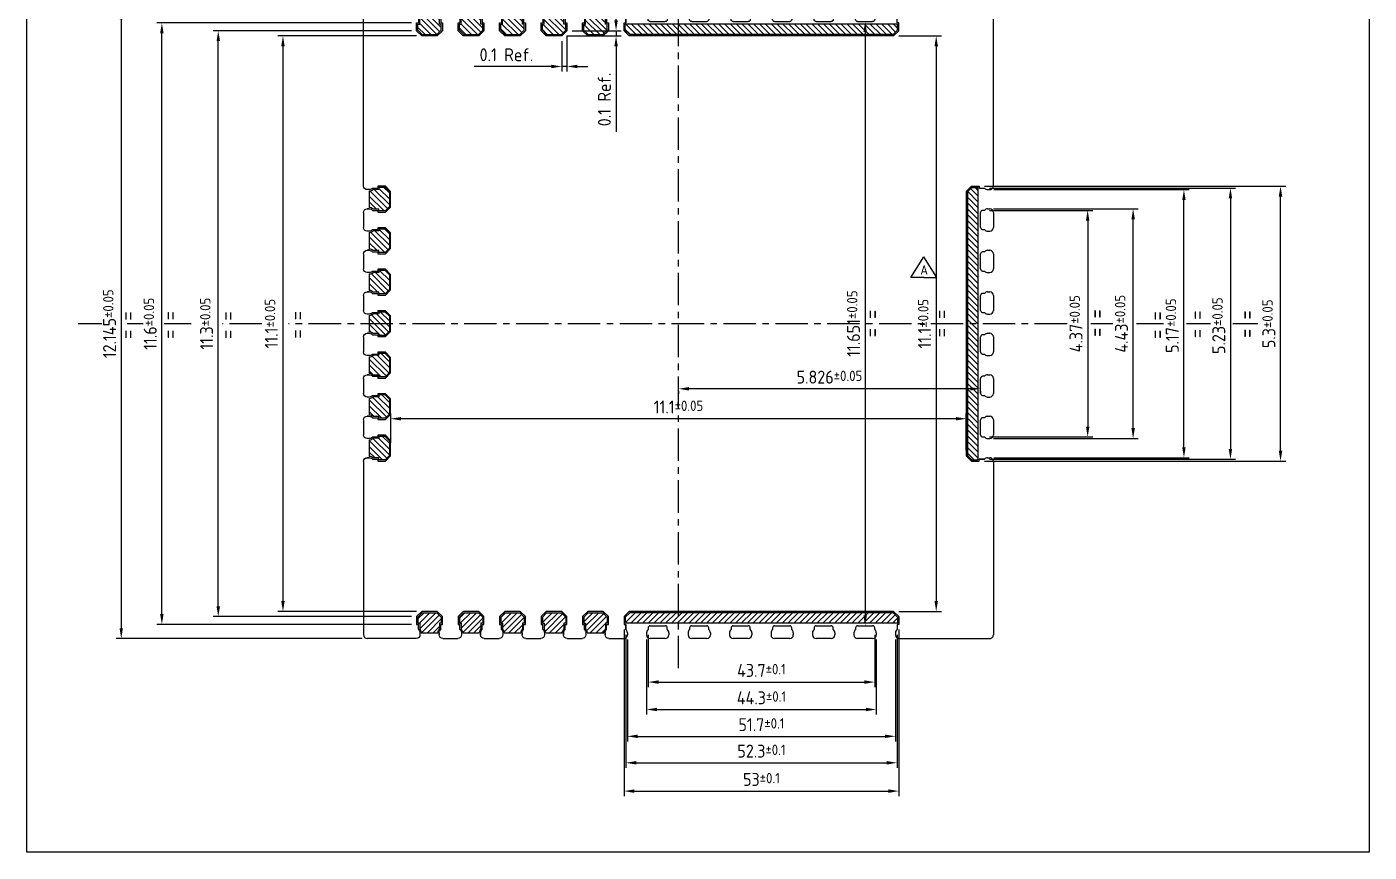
# Model space of a CAD drawing. Extents: x 807 to 1270, y 251 to 536.
# Drawn here: x 809 to 1067.8, y 251 to 410.2 of the extents above; entities that cross this region are included whole.
import ezdxf

# ---------------------------------------------------------------- set-up
doc = ezdxf.new("R2010")
doc.units = 0
doc.linetypes.add('AXES', pattern=[2, 1.25, -0.25, 0.25, -0.25])
doc.layers.add('AXIS', color=4, linetype='AXES', lineweight=25)
doc.layers.add('DIMENSIONS', color=3, linetype='Continuous', lineweight=25)
for name, color, linetype in [('bottom leadframe', 7, 'Continuous'), ('leadframe', 7, 'Continuous'), ('silver', 9, 'Continuous'), ('top leadframe', 5, 'Continuous')]:
    doc.layers.add(name, color=color, linetype=linetype)
doc.styles.get("Standard").update_dxf_attribs({"font": 'ISOCP.SHX', "bigfont": 'bigfont.shx'})
doc.dimstyles.new('ST standard$0', dxfattribs={"dimtxt": 2.5, "dimasz": 2, "dimexe": 1, "dimexo": 1, "dimgap": 1, "dimtad": 1, "dimdec": 3, "dimdsep": 46, "dimtxsty": 'STANDARD', "dimcen": 0, "dimclrd": 3, "dimclre": 3, "dimclrt": 1, "dimadec": 0, "dimazin": 2, "dimtol": 1, "dimtp": 0.1, "dimtm": 0.1, "dimtfac": 0.8, "dimtdec": 3, "dimtmove": 0, "dimatfit": 3, "dimfxl": 1, "dimtolj": 2, "dimlwd": -1, "dimlwe": -1, "dimarcsym": 1})

# ---------------------------------------------------------------- blocks, each defined once
blk = doc.blocks.new('*D11')
at = {"layer": 'AXIS', "color": 3, "linetype": 'ByBlock', "ltscale": 50, "transparency": 16777216}
for p, q in [((977.14, 408.45), (985.34, 408.45)), ((984.34, 406.45), (984.34, 299.45)), ((977.14, 297.45), (985.34, 297.45))]:
    blk.add_line(p, q, dxfattribs=at)
at = {"layer": 'AXIS', "color": 3, "ltscale": 50, "transparency": 16777216}
for points in [[(984.01, 406.45), (984.68, 406.45), (984.34, 408.45)], [(984.01, 299.45), (984.68, 299.45), (984.34, 297.45)]]:
    blk.add_solid(points, dxfattribs=at)
at = {"layer": 'Defpoints', "color": 0, "ltscale": 50, "transparency": 16777216}
for p in [(976.14, 408.45), (976.14, 297.45), (984.34, 297.45)]:
    blk.add_point(p, dxfattribs=at)
at = {"layer": 'AXIS', "color": 1, "ltscale": 50, "transparency": 16777216, "insert": (982.09, 352.93), "char_height": 2.5, "attachment_point": 5, "rotation": 90}
blk.add_mtext('\\A2;11.1{\\H2;±0.05}', dxfattribs=at)
blk = doc.blocks.new('*D21')
at = {"layer": 'AXIS', "color": 3, "linetype": 'ByBlock', "ltscale": 50, "transparency": 16777216}
for p, q in [((912.14, 407.45), (912.14, 401.56)), ((913.14, 408.45), (913.14, 401.56)), ((910.14, 402.56), (895.21, 402.56)), ((913.14, 402.56), (912.14, 402.56)), ((915.14, 402.56), (917.14, 402.56))]:
    blk.add_line(p, q, dxfattribs=at)
at = {"layer": 'AXIS', "color": 3, "ltscale": 50, "transparency": 16777216}
for points in [[(910.14, 402.89), (910.14, 402.22), (912.14, 402.56)], [(915.14, 402.89), (915.14, 402.22), (913.14, 402.56)]]:
    blk.add_solid(points, dxfattribs=at)
at = {"layer": 'Defpoints', "color": 0, "ltscale": 50, "transparency": 16777216}
for p in [(913.14, 409.45), (912.14, 408.45), (912.14, 402.56)]:
    blk.add_point(p, dxfattribs=at)
at = {"layer": 'AXIS', "color": 1, "ltscale": 50, "transparency": 16777216, "insert": (901.46, 404.81), "char_height": 2.5, "attachment_point": 5}
blk.add_mtext('\\A2;0.1 Ref.', dxfattribs=at)
blk = doc.blocks.new('*D22')
at = {"layer": 'AXIS', "color": 3, "linetype": 'ByBlock', "ltscale": 50, "transparency": 16777216}
for p, q in [((922.6, 411.45), (922.6, 413.45)), ((914.14, 409.45), (923.6, 409.45)), ((922.6, 409.45), (922.6, 408.45)), ((913.14, 408.45), (923.6, 408.45)), ((922.6, 406.45), (922.6, 389.94))]:
    blk.add_line(p, q, dxfattribs=at)
at = {"layer": 'AXIS', "color": 3, "ltscale": 50, "transparency": 16777216}
for points in [[(922.27, 411.45), (922.94, 411.45), (922.6, 409.45)], [(922.27, 406.45), (922.94, 406.45), (922.6, 408.45)]]:
    blk.add_solid(points, dxfattribs=at)
at = {"layer": 'Defpoints', "color": 0, "ltscale": 50, "transparency": 16777216}
for p in [(913.14, 409.45), (912.14, 408.45), (922.6, 408.45)]:
    blk.add_point(p, dxfattribs=at)
at = {"layer": 'AXIS', "color": 1, "ltscale": 50, "transparency": 16777216, "insert": (920.35, 396.19), "char_height": 2.5, "attachment_point": 5, "rotation": 90}
blk.add_mtext('\\A2;0.1 Ref.', dxfattribs=at)
blk = doc.blocks.new('*D34')
at = {"layer": 'AXIS', "color": 3, "linetype": 'ByBlock', "ltscale": 50, "transparency": 16777216}
for p, q in [((873.64, 413.67), (826.18, 413.67)), ((827.18, 411.67), (827.18, 294.22)), ((873.64, 292.22), (826.18, 292.22))]:
    blk.add_line(p, q, dxfattribs=at)
at = {"layer": 'AXIS', "color": 3, "ltscale": 50, "transparency": 16777216}
for points in [[(826.85, 411.67), (827.51, 411.67), (827.18, 413.67)], [(826.85, 294.22), (827.51, 294.22), (827.18, 292.22)]]:
    blk.add_solid(points, dxfattribs=at)
at = {"layer": 'Defpoints', "color": 0, "ltscale": 50, "transparency": 16777216}
for p in [(874.64, 413.67), (827.18, 292.22), (874.64, 292.22)]:
    blk.add_point(p, dxfattribs=at)
at = {"layer": 'AXIS', "color": 1, "ltscale": 50, "transparency": 16777216, "insert": (824.93, 352.93), "char_height": 2.5, "attachment_point": 5, "rotation": 90}
blk.add_mtext('\\A2;12.145{\\H2;±0.05}', dxfattribs=at)
blk = doc.blocks.new('*D35')
at = {"layer": 'AXIS', "color": 3, "linetype": 'ByBlock', "ltscale": 50, "transparency": 16777216}
for p, q in [((883.14, 409.45), (844.89, 409.45)), ((845.89, 298.45), (845.89, 407.45)), ((883.14, 296.45), (844.89, 296.45))]:
    blk.add_line(p, q, dxfattribs=at)
at = {"layer": 'AXIS', "color": 3, "ltscale": 50, "transparency": 16777216}
for points in [[(845.56, 407.45), (846.23, 407.45), (845.89, 409.45)], [(845.56, 298.45), (846.23, 298.45), (845.89, 296.45)]]:
    blk.add_solid(points, dxfattribs=at)
at = {"layer": 'Defpoints', "color": 0, "ltscale": 50, "transparency": 16777216}
for p in [(845.89, 409.45), (884.14, 409.45), (884.14, 296.45)]:
    blk.add_point(p, dxfattribs=at)
at = {"layer": 'AXIS', "color": 1, "ltscale": 50, "transparency": 16777216, "insert": (843.64, 352.95), "char_height": 2.5, "attachment_point": 5, "rotation": 90}
blk.add_mtext('\\A2;11.3{\\H2;±0.05}', dxfattribs=at)
blk = doc.blocks.new('*D36')
at = {"layer": 'AXIS', "color": 3, "linetype": 'ByBlock', "ltscale": 50, "transparency": 16777216}
for p, q in [((884.14, 408.45), (857.37, 408.45)), ((858.37, 406.45), (858.37, 299.45)), ((884.14, 297.45), (857.37, 297.45))]:
    blk.add_line(p, q, dxfattribs=at)
at = {"layer": 'AXIS', "color": 3, "ltscale": 50, "transparency": 16777216}
for points in [[(858.04, 406.45), (858.7, 406.45), (858.37, 408.45)], [(858.04, 299.45), (858.7, 299.45), (858.37, 297.45)]]:
    blk.add_solid(points, dxfattribs=at)
at = {"layer": 'Defpoints', "color": 0, "ltscale": 50, "transparency": 16777216}
for p in [(885.14, 408.45), (858.37, 297.45), (885.14, 297.45)]:
    blk.add_point(p, dxfattribs=at)
at = {"layer": 'AXIS', "color": 1, "ltscale": 50, "transparency": 16777216, "insert": (856.12, 352.95), "char_height": 2.5, "attachment_point": 5, "rotation": 90}
blk.add_mtext('\\A2;11.1{\\H2;±0.05}', dxfattribs=at)
blk = doc.blocks.new('*D37')
at = {"layer": 'AXIS', "color": 3, "linetype": 'ByBlock', "ltscale": 50, "transparency": 16777216}
for p, q in [((883.14, 410.95), (834.02, 410.95)), ((835.02, 296.95), (835.02, 408.95)), ((883.14, 294.95), (834.02, 294.95))]:
    blk.add_line(p, q, dxfattribs=at)
at = {"layer": 'AXIS', "color": 3, "ltscale": 50, "transparency": 16777216}
for points in [[(834.68, 408.95), (835.35, 408.95), (835.02, 410.95)], [(834.68, 296.95), (835.35, 296.95), (835.02, 294.95)]]:
    blk.add_solid(points, dxfattribs=at)
at = {"layer": 'Defpoints', "color": 0, "ltscale": 50, "transparency": 16777216}
for p in [(835.02, 410.95), (884.14, 410.95), (884.14, 294.95)]:
    blk.add_point(p, dxfattribs=at)
at = {"layer": 'AXIS', "color": 1, "ltscale": 50, "transparency": 16777216, "insert": (832.77, 352.93), "char_height": 2.5, "attachment_point": 5, "rotation": 90}
blk.add_mtext('\\A2;11.6{\\H2;±0.05}', dxfattribs=at)
blk = doc.blocks.new('*D38')
at = {"layer": 'AXIS', "color": 3, "linetype": 'ByBlock', "ltscale": 50, "transparency": 16777216}
for p, q in [((993.64, 379.45), (1051.74, 379.45)), ((1050.74, 328.45), (1050.74, 377.45)), ((993.64, 326.45), (1051.74, 326.45))]:
    blk.add_line(p, q, dxfattribs=at)
at = {"layer": 'AXIS', "color": 3, "ltscale": 50, "transparency": 16777216}
for points in [[(1050.4, 377.45), (1051.07, 377.45), (1050.74, 379.45)], [(1050.4, 328.45), (1051.07, 328.45), (1050.74, 326.45)]]:
    blk.add_solid(points, dxfattribs=at)
at = {"layer": 'Defpoints', "color": 0, "ltscale": 50, "transparency": 16777216}
for p in [(992.64, 379.45), (1050.74, 379.45), (992.64, 326.45)]:
    blk.add_point(p, dxfattribs=at)
at = {"layer": 'AXIS', "color": 1, "ltscale": 50, "transparency": 16777216, "insert": (1048.49, 352.92), "char_height": 2.5, "attachment_point": 5, "rotation": 90}
blk.add_mtext('\\A2;5.3{\\H2;±0.05}', dxfattribs=at)
blk = doc.blocks.new('*D39')
at = {"layer": 'AXIS', "color": 3, "linetype": 'ByBlock', "ltscale": 50, "transparency": 16777216}
for p, q in [((994.64, 379.1), (1042.08, 379.1)), ((1041.08, 377.1), (1041.08, 328.8)), ((994.64, 326.8), (1042.08, 326.8))]:
    blk.add_line(p, q, dxfattribs=at)
at = {"layer": 'AXIS', "color": 3, "ltscale": 50, "transparency": 16777216}
for points in [[(1040.74, 377.1), (1041.41, 377.1), (1041.08, 379.1)], [(1040.74, 328.8), (1041.41, 328.8), (1041.08, 326.8)]]:
    blk.add_solid(points, dxfattribs=at)
at = {"layer": 'Defpoints', "color": 0, "ltscale": 50, "transparency": 16777216}
for p in [(993.64, 379.1, 0), (993.64, 326.8), (1041.08, 326.8)]:
    blk.add_point(p, dxfattribs=at)
at = {"layer": 'AXIS', "color": 1, "ltscale": 50, "transparency": 16777216, "insert": (1038.83, 352.56), "char_height": 2.5, "attachment_point": 5, "rotation": 90}
blk.add_mtext('\\A2;5.23{\\H2;±0.05}', dxfattribs=at)
blk = doc.blocks.new('*D40')
at = {"layer": 'AXIS', "color": 3, "linetype": 'ByBlock', "ltscale": 50, "transparency": 16777216}
for p, q in [((995.45, 378.8), (1033.11, 378.8)), ((1032.11, 329.1), (1032.11, 376.8)), ((995.45, 327.1), (1033.11, 327.1))]:
    blk.add_line(p, q, dxfattribs=at)
at = {"layer": 'AXIS', "color": 3, "ltscale": 50, "transparency": 16777216}
for points in [[(1031.78, 376.8), (1032.44, 376.8), (1032.11, 378.8)], [(1031.78, 329.1), (1032.44, 329.1), (1032.11, 327.1)]]:
    blk.add_solid(points, dxfattribs=at)
at = {"layer": 'Defpoints', "color": 0, "ltscale": 50, "transparency": 16777216}
for p in [(994.45, 378.8, 0), (1032.11, 378.8), (994.45, 327.1, 0)]:
    blk.add_point(p, dxfattribs=at)
at = {"layer": 'AXIS', "color": 1, "ltscale": 50, "transparency": 16777216, "insert": (1029.86, 352.56), "char_height": 2.5, "attachment_point": 5, "rotation": 90}
blk.add_mtext('\\A2;5.17{\\H2;±0.05}', dxfattribs=at)
blk = doc.blocks.new('*D41')
at = {"layer": 'AXIS', "color": 3, "linetype": 'ByBlock', "ltscale": 50, "transparency": 16777216}
for p, q in [((995.41, 375.1), (1023.31, 375.1)), ((1022.31, 332.8), (1022.31, 373.1)), ((995.41, 330.8), (1023.31, 330.8))]:
    blk.add_line(p, q, dxfattribs=at)
at = {"layer": 'AXIS', "color": 3, "ltscale": 50, "transparency": 16777216}
for points in [[(1021.98, 373.1), (1022.65, 373.1), (1022.31, 375.1)], [(1021.98, 332.8), (1022.65, 332.8), (1022.31, 330.8)]]:
    blk.add_solid(points, dxfattribs=at)
at = {"layer": 'Defpoints', "color": 0, "ltscale": 50, "transparency": 16777216}
for p in [(994.41, 375.1, 0), (1022.31, 375.1), (994.41, 330.8)]:
    blk.add_point(p, dxfattribs=at)
at = {"layer": 'AXIS', "color": 1, "ltscale": 50, "transparency": 16777216, "insert": (1020.06, 352.93), "char_height": 2.5, "attachment_point": 5, "rotation": 90}
blk.add_mtext('\\A2;4.43{\\H2;±0.05}', dxfattribs=at)
blk = doc.blocks.new('*D33')
at = {"layer": 'AXIS', "color": 3, "linetype": 'ByBlock', "ltscale": 50, "transparency": 16777216}
for p, q in [((994.64, 374.8), (1014.55, 374.8)), ((1013.55, 372.8), (1013.55, 333.1)), ((994.64, 331.1), (1014.55, 331.1))]:
    blk.add_line(p, q, dxfattribs=at)
at = {"layer": 'AXIS', "color": 3, "ltscale": 50, "transparency": 16777216}
for points in [[(1013.21, 372.8), (1013.88, 372.8), (1013.55, 374.8)], [(1013.21, 333.1), (1013.88, 333.1), (1013.55, 331.1)]]:
    blk.add_solid(points, dxfattribs=at)
at = {"layer": 'Defpoints', "color": 0, "ltscale": 50, "transparency": 16777216}
for p in [(993.64, 374.8), (993.64, 331.1), (1013.55, 331.1)]:
    blk.add_point(p, dxfattribs=at)
at = {"layer": 'AXIS', "color": 1, "ltscale": 50, "transparency": 16777216, "insert": (1011.3, 352.93), "char_height": 2.5, "attachment_point": 5, "rotation": 90}
blk.add_mtext('\\A2;4.37{\\H2;±0.05}', dxfattribs=at)
blk = doc.blocks.new('rev1 A')
at = {"layer": 'DIMENSIONS', "ltscale": 50}
for points in [[(0.74, -0.51), (-1.79, -0.51), (0.72, 3.47)], [(0.7, -0.51), (3.22, -0.51), (0.72, 3.47)]]:
    blk.add_lwpolyline(points, dxfattribs=at)
blk.add_text('A', height=1.88, dxfattribs=at).set_placement((0, 0))
blk = doc.blocks.new('lead top new 1 hor')
at = {"layer": 'bottom leadframe', "ltscale": 50}
for p, q in [((-0.072, 0.08), (-0.111, 0.08)), ((-0.111, 0.08), (-0.08, 0.08))]:
    blk.add_line(p, q, dxfattribs=at)
blk.add_arc((-0.111, 0), 0.08, 90, 141.3178, dxfattribs=at)
at = {"layer": 'top leadframe', "ltscale": 50}
for p, q in [((-0.523, 0.415), (-0.423, 0.515)), ((-0.523, 0.115), (-0.523, 0.415)), ((-0.423, 0.515), (-0.273, 0.515)), ((-0.273, 0.515), (-0.273, 0.48)), ((-0.173, 0.48), (-0.273, 0.48)), ((-0.111, 0.45), (-0.071, 0.45)), ((-0.423, 0.015), (-0.523, 0.115)), ((-0.273, 0.015), (-0.423, 0.015)), ((-0.173, 0.05), (-0.273, 0.05)), ((-0.273, 0.05), (-0.273, 0.015)), ((-0.111, 0.08), (-0.071, 0.08))]:
    blk.add_line(p, q, dxfattribs=at)
for centre, radius, start, end in [((-0.071, 0.52), 0.07, 270, 0), ((-0.111, 0.53), 0.08, 218.6822, 270), ((-0.111, 0), 0.08, 90, 141.3178), ((-0.071, 0.01), 0.07, 0, 90)]:
    blk.add_arc(centre, radius, start, end, dxfattribs=at)
blk = doc.blocks.new('silver on lead')
at = {"layer": 'silver', "ltscale": 50}
h = blk.add_hatch(dxfattribs=at)
h.set_pattern_fill('ANSI31', color=256, scale=0.025)
h.set_pattern_definition([(45, (1182.793325, -72.55297), (-0.056126601, 0.056126601), [])])
h.paths.add_polyline_path([(0.225, -0.108), (0.142, -0.025), (-0.142, -0.025), (-0.225, -0.108), (-0.225, -0.225), (-0.19, -0.225), (-0.19, -0.339, -0.196262), (-0.16, -0.412), (0.16, -0.412, -0.196262), (0.19, -0.339), (0.19, -0.225), (0.225, -0.225)])
for p, q in [((-0.142, -0.025), (-0.225, -0.108)), ((-0.225, -0.108), (-0.225, -0.225)), ((-0.225, -0.225), (-0.19, -0.225)), ((-0.19, -0.225), (-0.19, -0.339)), ((-0.142, -0.025), (0.142, -0.025)), ((0.142, -0.025), (0.225, -0.108)), ((0.225, -0.225), (0.19, -0.225)), ((0.19, -0.225), (0.19, -0.339)), ((0.225, -0.108), (0.225, -0.225)), ((-0.16, -0.412), (0.16, -0.412))]:
    blk.add_line(p, q, dxfattribs=at)
for centre, start, end in [((-0.265, -0.412), 0, 44.4153), ((0.265, -0.412), 135.5847, 180)]:
    blk.add_arc(centre, 0.105, start, end, dxfattribs=at)
blk = doc.blocks.new('power bar')
at = {"layer": 'leadframe', "ltscale": 50}
h = blk.add_hatch(dxfattribs=at)
h.set_pattern_fill('ANSI31', color=256, scale=0.025)
h.set_pattern_definition([(45, (178.85192, -110.24927), (-0.0561266, 0.0561266), [])])
h.paths.add_polyline_path([(2.625, -0.11), (2.54, -0.025), (-2.54, -0.025), (-2.625, -0.11), (-2.625, -0.225), (2.625, -0.225)])
for p, q in [((-2.54, -0.025), (-2.625, -0.11)), ((-2.625, -0.11), (-2.625, -0.225)), ((2.625, -0.225), (-2.625, -0.225)), ((2.54, -0.025), (-2.54, -0.025)), ((2.54, -0.025), (2.625, -0.11)), ((2.625, -0.11), (2.625, -0.225))]:
    blk.add_line(p, q, dxfattribs=at)
at = {"layer": 'top leadframe', "ltscale": 50}
for p, q in [((-2.55, 0), (-2.65, -0.1)), ((2.55, 0), (-2.55, 0)), ((2.55, 0), (2.65, -0.1)), ((-2.65, -0.1), (-2.65, -0.25)), ((-2.65, -0.25), (-2.615, -0.25)), ((-2.65, -0.25), (-2.615, -0.25)), ((-2.65, -0.25), (-2.615, -0.25)), ((-2.615, -0.35), (-2.615, -0.25)), ((-2.615, -0.25), (-2.615, -0.35)), ((2.65, -0.25), (2.615, -0.25)), ((2.65, -0.25), (2.615, -0.25)), ((2.615, -0.25), (2.615, -0.35)), ((2.65, -0.1), (2.65, -0.25)), ((-2.585, -0.412, 0), (-2.585, -0.443, 0)), ((-2.585, -0.412), (-2.585, -0.453)), ((-2.215, -0.413), (-2.215, -0.453)), ((-2.185, -0.316), (-2.185, -0.35)), ((-2.145, -0.276), (-1.855, -0.276)), ((-1.815, -0.35), (-1.815, -0.316)), ((-1.785, -0.412, 0), (-1.785, -0.443, 0)), ((-1.785, -0.413), (-1.785, -0.453)), ((-1.415, -0.413), (-1.415, -0.453)), ((-1.385, -0.316), (-1.385, -0.35)), ((-1.345, -0.276), (-1.055, -0.276)), ((-1.015, -0.35), (-1.015, -0.316)), ((-0.985, -0.412, 0), (-0.985, -0.443, 0)), ((-0.985, -0.413), (-0.985, -0.453)), ((-0.615, -0.413), (-0.615, -0.453)), ((-0.585, -0.316), (-0.585, -0.35)), ((-0.545, -0.276), (-0.255, -0.276)), ((-0.215, -0.35), (-0.215, -0.316)), ((-0.185, -0.412, 0), (-0.185, -0.443, 0)), ((-0.185, -0.413), (-0.185, -0.453)), ((0.185, -0.413), (0.185, -0.453)), ((0.215, -0.316), (0.215, -0.35)), ((0.255, -0.276), (0.545, -0.276)), ((0.585, -0.35), (0.585, -0.316)), ((0.615, -0.412, 0), (0.615, -0.443, 0)), ((0.615, -0.413), (0.615, -0.453)), ((0.985, -0.413), (0.985, -0.453)), ((1.015, -0.316), (1.015, -0.35)), ((1.055, -0.276), (1.345, -0.276)), ((1.385, -0.35), (1.385, -0.316)), ((1.415, -0.412, 0), (1.415, -0.443, 0)), ((1.415, -0.413), (1.415, -0.453)), ((1.785, -0.413), (1.785, -0.453)), ((1.815, -0.316), (1.815, -0.35)), ((1.855, -0.276), (2.145, -0.276)), ((2.185, -0.35), (2.185, -0.316)), ((2.215, -0.412, 0), (2.215, -0.443, 0)), ((2.215, -0.413), (2.215, -0.453)), ((2.585, -0.412), (2.585, -0.453, 0)), ((-1.855, -0.523), (-2.145, -0.523)), ((-1.055, -0.523), (-1.345, -0.523)), ((-0.255, -0.523), (-0.545, -0.523)), ((0.545, -0.523), (0.255, -0.523)), ((1.345, -0.523), (1.055, -0.523)), ((2.145, -0.523), (1.855, -0.523))]:
    blk.add_line(p, q, dxfattribs=at)
for centre, radius, start, end in [((-2.655, -0.453), 0.07, 270, 0), ((-2.665, -0.412), 0.08, 0, 51.3178), ((-2.135, -0.412), 0.08, 128.6822, 180), ((-2.145, -0.453), 0.07, 180, 270), ((-2.145, -0.316), 0.04, 90, 180), ((-1.855, -0.316), 0.04, 0, 90), ((-1.855, -0.453), 0.07, 270, 0), ((-1.865, -0.412, 0), 0.08, 0, 51.3178), ((-1.335, -0.412), 0.08, 128.6822, 180), ((-1.345, -0.453), 0.07, 180, 270), ((-1.345, -0.316), 0.04, 90, 180), ((-1.055, -0.316), 0.04, 0, 90), ((-1.055, -0.453), 0.07, 270, 0), ((-1.065, -0.412, 0), 0.08, 0, 51.3178), ((-0.535, -0.412), 0.08, 128.6822, 180), ((-0.545, -0.453), 0.07, 180, 270), ((-0.545, -0.316), 0.04, 90, 180), ((-0.255, -0.316), 0.04, 0, 90), ((-0.255, -0.453), 0.07, 270, 0), ((-0.265, -0.412, 0), 0.08, 0, 51.3178), ((0.265, -0.412), 0.08, 128.6822, 180), ((0.255, -0.453), 0.07, 180, 270), ((0.255, -0.316), 0.04, 90, 180), ((0.545, -0.316), 0.04, 0, 90), ((0.545, -0.453), 0.07, 270, 0), ((0.535, -0.412, 0), 0.08, 0, 51.3178), ((1.065, -0.412), 0.08, 128.6822, 180), ((1.055, -0.453), 0.07, 180, 270), ((1.055, -0.316), 0.04, 90, 180), ((1.345, -0.316), 0.04, 0, 90), ((1.345, -0.453), 0.07, 270, 0), ((1.335, -0.412, 0), 0.08, 0, 51.3178), ((1.865, -0.412), 0.08, 128.6822, 180), ((1.855, -0.453), 0.07, 180, 270), ((1.855, -0.316), 0.04, 90, 180), ((2.145, -0.316), 0.04, 0, 90), ((2.145, -0.453), 0.07, 270, 0), ((2.135, -0.412, 0), 0.08, 0, 51.3178), ((2.665, -0.412), 0.08, 128.6822, 180), ((2.655, -0.453), 0.07, 180, 270)]:
    blk.add_arc(centre, radius, start, end, dxfattribs=at)
blk = doc.blocks.new('leadframe top 12x12')
at = {"layer": 'top leadframe', "ltscale": 50}
for p, q in [((-6.073, 2.655), (-6.073, 6.001)), ((-5.055, 6.072), (-6.001, 6.072)), ((-4.545, 6.072), (-4.255, 6.072)), ((-3.745, 6.072), (-3.455, 6.072)), ((-2.945, 6.072), (-2.655, 6.072)), ((-2.145, 6.072), (-1.855, 6.072)), ((-1.345, 6.072), (-1.055, 6.072)), ((4.255, 6.072), (6, 6.072)), ((6.072, 2.655), (6.072, 6)), ((-6.073, 2.145), (-6.073, 1.855)), ((-6.073, 1.345), (-6.073, 1.055)), ((-6.073, 0.545), (-6.073, 0.255)), ((-6.073, -0.255), (-6.073, -0.545)), ((-6.073, -1.055), (-6.073, -1.345)), ((-6.073, -1.855), (-6.073, -2.145)), ((-6.073, -2.655), (-6.073, -6.001)), ((6.072, -2.655), (6.072, -6)), ((-5.055, -6.073), (-6.001, -6.073)), ((-4.545, -6.073), (-4.255, -6.073)), ((-3.745, -6.073), (-3.455, -6.073)), ((-2.945, -6.073), (-2.655, -6.073)), ((-2.145, -6.073), (-1.855, -6.073)), ((-1.345, -6.073), (-1.055, -6.073)), ((4.255, -6.073), (6, -6.073))]:
    blk.add_line(p, q, dxfattribs=at)
for centre, start, end in [((-6, 6), 90, 180), ((6, 6), 359.9691, 90.0309), ((-6, -6), 180, 270), ((6, -6), 269.9691, 0.0309)]:
    blk.add_arc(centre, 0.0725, start, end, dxfattribs=at)
at = {"layer": 'AXIS', "rotation": 90}
for p in [(-4.535, 6.073), (-3.735, 6.073), (-2.935, 6.073), (-2.135, 6.073), (-1.335, 6.073)]:
    blk.add_blockref('lead top new 1 hor', p, dxfattribs=at)
at = {"layer": 'AXIS', "xscale": -1}
for p in [(-6.073, 2.135), (-6.073, 1.335), (-6.073, 0.535), (-6.073, -0.265), (-6.073, -1.065), (-6.073, -1.865), (-6.073, -2.665)]:
    blk.add_blockref('lead top new 1 hor', p, dxfattribs=at)
at = {"layer": 'AXIS', "xscale": -1.000000000000003, "rotation": 90}
for p in [(-4.535, -6.073), (-3.735, -6.073), (-2.935, -6.073), (-2.135, -6.073), (-1.335, -6.073)]:
    blk.add_blockref('lead top new 1 hor', p, dxfattribs=at)
at = {"layer": 'silver', "xscale": -1, "rotation": 180}
for p in [(-4.8, 5.55), (-4, 5.55), (-3.2, 5.55), (-2.4, 5.55), (-1.6, 5.55)]:
    blk.add_blockref('silver on lead', p, dxfattribs=at)
at = {"layer": 'silver', "rotation": 270}
for p in [(-5.55, 2.4), (-5.55, 1.6), (-5.55, 0.8), (-5.55, 0), (-5.55, -0.8), (-5.55, -1.6), (-5.55, -2.4)]:
    blk.add_blockref('silver on lead', p, dxfattribs=at)
at = {"layer": 'silver'}
for p in [(-4.8, -5.55), (-4, -5.55), (-3.2, -5.55), (-2.4, -5.55), (-1.6, -5.55)]:
    blk.add_blockref('silver on lead', p, dxfattribs=at)
at = {"layer": 'top leadframe', "xscale": -1, "rotation": 180}
blk.add_blockref('power bar', (1.6, 5.55), dxfattribs=at)
at = {"layer": 'top leadframe', "rotation": 90}
blk.add_blockref('power bar', (5.55, 0), dxfattribs=at)
at = {"layer": 'top leadframe'}
blk.add_blockref('power bar', (1.6, -5.55), dxfattribs=at)
blk = doc.blocks.new('*D64')
at = {"layer": 'AXIS', "color": 3, "linetype": 'ByBlock', "ltscale": 50, "transparency": 16777216}
blk.add_line((970.64, 409.2), (970.64, 296.69), dxfattribs=at)
at = {"layer": 'AXIS', "color": 3, "ltscale": 50, "transparency": 16777216}
for points in [[(970.3, 409.2), (970.97, 409.2), (970.64, 411.2)], [(970.3, 296.69), (970.97, 296.69), (970.64, 294.69)]]:
    blk.add_solid(points, dxfattribs=at)
at = {"layer": 'Defpoints', "color": 0, "ltscale": 50, "transparency": 16777216}
for p in [(970.64, 411.2), (970.64, 294.69), (970.64, 294.69)]:
    blk.add_point(p, dxfattribs=at)
at = {"layer": 'AXIS', "color": 1, "ltscale": 50, "transparency": 16777216, "insert": (968.39, 352.95), "char_height": 2.5, "attachment_point": 5, "rotation": 90}
blk.add_mtext('\\A2;11.651{\\H2;±0.05}', dxfattribs=at)
blk = doc.blocks.new('*D53')
at = {"layer": 'AXIS', "color": 3, "linetype": 'ByBlock', "ltscale": 50, "transparency": 16777216}
for p, q in [((934.64, 339.95), (934.64, 339.39)), ((990.89, 340.39), (936.64, 340.39)), ((992.89, 339.95), (992.89, 339.39))]:
    blk.add_line(p, q, dxfattribs=at)
at = {"layer": 'AXIS', "color": 3, "ltscale": 50, "transparency": 16777216}
for points in [[(936.64, 340.72), (936.64, 340.05), (934.64, 340.39)], [(990.89, 340.72), (990.89, 340.05), (992.89, 340.39)]]:
    blk.add_solid(points, dxfattribs=at)
at = {"layer": 'Defpoints', "color": 0, "ltscale": 50, "transparency": 16777216}
for p in [(934.64, 340.95), (934.64, 340.39), (992.89, 340.95)]:
    blk.add_point(p, dxfattribs=at)
at = {"layer": 'AXIS', "color": 1, "ltscale": 50, "transparency": 16777216, "insert": (963.76, 342.64), "char_height": 2.5, "attachment_point": 5}
blk.add_mtext('\\A2;5.826{\\H2;±0.05}', dxfattribs=at)
blk = doc.blocks.new('*D54')
at = {"layer": 'Defpoints', "color": 0, "ltscale": 50, "transparency": 16777216}
for p in [(924.14, 294.95), (977.14, 294.95), (977.14, 262.8)]:
    blk.add_point(p, dxfattribs=at)
at = {"layer": 'leadframe', "color": 3, "linetype": 'ByBlock', "ltscale": 50, "transparency": 16777216}
for p, q in [((924.14, 293.95), (924.14, 261.8)), ((977.14, 293.95), (977.14, 261.8))]:
    blk.add_line(p, q, dxfattribs=at)
at = {"layer": 'leadframe', "color": 3, "ltscale": 50, "transparency": 16777216}
blk.add_line((926.14, 262.8), (975.14, 262.8), dxfattribs=at)
for points in [[(926.14, 263.13), (926.14, 262.46), (924.14, 262.8)], [(975.14, 263.13), (975.14, 262.46), (977.14, 262.8)]]:
    blk.add_solid(points, dxfattribs=at)
at = {"layer": 'leadframe', "color": 1, "ltscale": 50, "transparency": 16777216, "insert": (950.64, 265.05), "char_height": 2.5, "attachment_point": 5}
blk.add_mtext('\\A2;53{\\H2;±0.1}', dxfattribs=at)
blk = doc.blocks.new('*D55')
at = {"layer": 'Defpoints', "color": 0, "ltscale": 50, "transparency": 16777216}
for p in [(924.49, 293.95), (976.79, 293.95), (976.79, 268.26)]:
    blk.add_point(p, dxfattribs=at)
at = {"layer": 'leadframe', "color": 3, "linetype": 'ByBlock', "ltscale": 50, "transparency": 16777216}
for p, q in [((924.49, 292.95), (924.49, 267.26)), ((976.79, 292.95), (976.79, 267.26))]:
    blk.add_line(p, q, dxfattribs=at)
at = {"layer": 'leadframe', "color": 3, "ltscale": 50, "transparency": 16777216}
blk.add_line((926.49, 268.26), (974.79, 268.26), dxfattribs=at)
for points in [[(926.49, 268.59), (926.49, 267.92), (924.49, 268.26)], [(974.79, 268.59), (974.79, 267.92), (976.79, 268.26)]]:
    blk.add_solid(points, dxfattribs=at)
at = {"layer": 'leadframe', "color": 1, "ltscale": 50, "transparency": 16777216, "insert": (950.64, 270.51), "char_height": 2.5, "attachment_point": 5}
blk.add_mtext('\\A2;52.3{\\H2;±0.1}', dxfattribs=at)
blk = doc.blocks.new('*D56')
at = {"layer": 'Defpoints', "color": 0, "ltscale": 50, "transparency": 16777216}
for p in [(924.79, 293.02, 0), (976.49, 293.02, 0), (976.49, 273.36)]:
    blk.add_point(p, dxfattribs=at)
at = {"layer": 'leadframe', "color": 3, "linetype": 'ByBlock', "ltscale": 50, "transparency": 16777216}
for p, q in [((924.79, 292.02), (924.79, 272.36)), ((976.49, 292.02), (976.49, 272.36))]:
    blk.add_line(p, q, dxfattribs=at)
at = {"layer": 'leadframe', "color": 3, "ltscale": 50, "transparency": 16777216}
blk.add_line((926.79, 273.36), (974.49, 273.36), dxfattribs=at)
for points in [[(926.79, 273.7), (926.79, 273.03), (924.79, 273.36)], [(974.49, 273.7), (974.49, 273.03), (976.49, 273.36)]]:
    blk.add_solid(points, dxfattribs=at)
at = {"layer": 'leadframe', "color": 1, "ltscale": 50, "transparency": 16777216, "insert": (950.64, 275.61), "char_height": 2.5, "attachment_point": 5}
blk.add_mtext('\\A2;51.7{\\H2;±0.1}', dxfattribs=at)
blk = doc.blocks.new('*D57')
at = {"layer": 'Defpoints', "color": 0, "ltscale": 50, "transparency": 16777216}
for p in [(928.49, 293.02), (972.79, 293.02, 0), (972.79, 278.54)]:
    blk.add_point(p, dxfattribs=at)
at = {"layer": 'leadframe', "color": 3, "linetype": 'ByBlock', "ltscale": 50, "transparency": 16777216}
for p, q in [((928.49, 292.02), (928.49, 277.54)), ((972.79, 292.02), (972.79, 277.54))]:
    blk.add_line(p, q, dxfattribs=at)
at = {"layer": 'leadframe', "color": 3, "ltscale": 50, "transparency": 16777216}
blk.add_line((930.49, 278.54), (970.79, 278.54), dxfattribs=at)
for points in [[(930.49, 278.87), (930.49, 278.2), (928.49, 278.54)], [(970.79, 278.87), (970.79, 278.2), (972.79, 278.54)]]:
    blk.add_solid(points, dxfattribs=at)
at = {"layer": 'leadframe', "color": 1, "ltscale": 50, "transparency": 16777216, "insert": (950.64, 280.79), "char_height": 2.5, "attachment_point": 5}
blk.add_mtext('\\A2;44.3{\\H2;±0.1}', dxfattribs=at)
blk = doc.blocks.new('*D58')
at = {"layer": 'Defpoints', "color": 0, "ltscale": 50, "transparency": 16777216}
for p in [(928.79, 293.95), (972.49, 293.95), (972.49, 283.82)]:
    blk.add_point(p, dxfattribs=at)
at = {"layer": 'leadframe', "color": 3, "linetype": 'ByBlock', "ltscale": 50, "transparency": 16777216}
for p, q in [((928.79, 292.95), (928.79, 282.82)), ((972.49, 292.95), (972.49, 282.82))]:
    blk.add_line(p, q, dxfattribs=at)
at = {"layer": 'leadframe', "color": 3, "ltscale": 50, "transparency": 16777216}
blk.add_line((930.79, 283.82), (970.49, 283.82), dxfattribs=at)
for points in [[(930.79, 284.16), (930.79, 283.49), (928.79, 283.82)], [(970.49, 284.16), (970.49, 283.49), (972.49, 283.82)]]:
    blk.add_solid(points, dxfattribs=at)
at = {"layer": 'leadframe', "color": 1, "ltscale": 50, "transparency": 16777216, "insert": (950.64, 286.07), "char_height": 2.5, "attachment_point": 5}
blk.add_mtext('\\A2;43.7{\\H2;±0.1}', dxfattribs=at)
blk = doc.blocks.new('*D59')
at = {"layer": 'AXIS', "color": 3, "linetype": 'ByBlock', "ltscale": 50, "transparency": 16777216}
for p, q in [((879.14, 329.95), (879.14, 335.62)), ((988.14, 334.62), (881.14, 334.62)), ((990.14, 328.55), (990.14, 335.62))]:
    blk.add_line(p, q, dxfattribs=at)
at = {"layer": 'AXIS', "color": 3, "ltscale": 50, "transparency": 16777216}
for points in [[(881.14, 334.95), (881.14, 334.28), (879.14, 334.62)], [(988.14, 334.95), (988.14, 334.28), (990.14, 334.62)]]:
    blk.add_solid(points, dxfattribs=at)
at = {"layer": 'Defpoints', "color": 0, "ltscale": 50, "transparency": 16777216}
for p in [(879.14, 334.62), (879.14, 328.95), (990.14, 327.55)]:
    blk.add_point(p, dxfattribs=at)
at = {"layer": 'AXIS', "color": 1, "ltscale": 50, "transparency": 16777216, "insert": (934.64, 336.87), "char_height": 2.5, "attachment_point": 5}
blk.add_mtext('\\A2;11.1{\\H2;±0.05}', dxfattribs=at)

msp = doc.modelspace()

# ---------------------------------------------------------------- linework, layer by layer
at = {"layer": 'AXIS', "ltscale": 5}
for p, q in [((934.6363, 286.4924), (934.6363, 472.9797)), ((823.4649, 352.9332), (818.8752, 352.9332)), ((831.4185, 352.9332), (828.327, 352.9332)), ((840.6951, 352.9332), (835.4373, 352.9332)), ((854.3131, 352.9467), (846.7058, 352.9467)), ((1009.5682, 352.9467), (859.4472, 352.9467)), ((1018.3822, 352.9332), (1014.1594, 352.9332)), ((1028.1953, 352.9332), (1022.9652, 352.9332)), ((1037.2343, 352.9332), (1032.6011, 352.9332)), ((1046.3343, 352.9332), (1041.5548, 352.9332))]:
    msp.add_line(p, q, dxfattribs=at)
at = {"layer": 'top leadframe'}
msp.add_lwpolyline([(1067.829, 251.0221), (808.9801, 251.0221), (808.9801, 487.3869), (1067.829, 487.3869)], close=True, dxfattribs=at)

# ---------------------------------------------------------------- block references
at = {"layer": 'bottom leadframe', "ltscale": 50}
msp.add_blockref('rev1 A', (981.2501, 362.3713), dxfattribs=at)
at = {"layer": 'leadframe', "ltscale": 50, "xscale": 10, "yscale": 10, "zscale": 10}
msp.add_blockref('leadframe top 12x12', (934.6363, 352.9467), dxfattribs=at)

# ---------------------------------------------------------------- texts
at = {"layer": 'DIMENSIONS', "ltscale": 50}
for p in [(829.7384, 349.9638), (837.8962, 350.0053), (849.0146, 349.9638), (862.4496, 350.0468), (973.2878, 350.2923), (986.6335, 350.2923), (1016.625, 350.3792), (1028.2472, 349.9909), (1035.9376, 350.1324), (1045.5408, 350.1735)]:
    msp.add_text('= =', height=3, rotation=90, dxfattribs=at).set_placement(p)

# ---------------------------------------------------------------- dimensions: what is measured, and where the dimension line sits
at = {"layer": 'AXIS', "ltscale": 50}
for base, p1, p2, picture, middle in [((827.1791, 292.2217), (874.6363, 413.6717), (874.6363, 292.2217), '*D34', (827.1791, 352.9332)), ((835.0169, 410.9467), (884.1363, 294.9467), (884.1363, 410.9467), '*D37', (835.0169, 352.9332)), ((845.894, 409.4467), (884.1363, 296.4467), (884.1363, 409.4467), '*D35', (845.894, 352.9467)), ((858.3706, 297.4467), (885.1363, 408.4467), (885.1363, 297.4467), '*D36', (858.3706, 352.9467)), ((984.3448, 297.4467), (976.1363, 408.4467), (976.1363, 297.4467), '*D11', (984.3448, 352.9332)), ((1050.7374, 379.4467), (992.6363, 326.4467), (992.6363, 379.4467), '*D38', (1050.7374, 352.9163)), ((1041.0764, 326.7967), (993.6363, 379.0967, 0.0032), (993.6363, 326.7967), '*D39', (1041.0764, 352.5585)), ((1032.1101, 378.7967), (994.4486, 327.0967, 0.0016), (994.4486, 378.7967, 0.0016), '*D40', (1032.1101, 352.5585)), ((1013.5473, 331.0967), (993.6363, 374.7967), (993.6363, 331.0967), '*D33', (1013.5473, 352.9332)), ((1022.3144, 375.0967), (994.4142, 330.7967), (994.4136, 375.0967, 0.0032), '*D41', (1022.3144, 352.9332))]:
    dim = msp.add_linear_dim(base=base, p1=p1, p2=p2, angle=90, dimstyle='ST standard$0', override={"dimlfac": 0.1, "dimtp": 0.05, "dimtm": 0.05}, dxfattribs=at)
    dim.commit()
    dim.dimension.update_dxf_attribs({"geometry": picture, "text_midpoint": middle, "dimtype": 128})
dim = msp.add_linear_dim(base=(922.6026, 408.4467), p1=(913.1363, 409.4467), p2=(912.1363, 408.4467), angle=90, text='<> Ref.', dimstyle='ST standard$0', override={"dimlfac": 0.1, "dimtol": 0, "dimtp": 0.025, "dimtm": 0.025}, dxfattribs=at)
dim.commit()
dim.dimension.update_dxf_attribs({"geometry": '*D22', "text_midpoint": (922.6026, 396.187), "dimtype": 128})
dim = msp.add_linear_dim(base=(912.1363, 402.5568), p1=(913.1363, 409.4467), p2=(912.1363, 408.4467), text='<> Ref.', dimstyle='ST standard$0', override={"dimlfac": 0.1, "dimtol": 0, "dimtp": 0.025, "dimtm": 0.025}, dxfattribs=at)
dim.commit()
dim.dimension.update_dxf_attribs({"geometry": '*D21', "text_midpoint": (901.4605, 402.5568), "dimtype": 128})
dim = msp.add_linear_dim(base=(970.6363, 294.6917), p1=(970.6363, 411.2017), p2=(970.6363, 294.6917), angle=90, dimstyle='ST standard$0', override={"dimlfac": 0.1, "dimtp": 0.05, "dimtm": 0.05}, dxfattribs=at)
dim.commit()
dim.dimension.update_dxf_attribs({"geometry": '*D64', "text_midpoint": (968.3863, 352.9467)})
dim = msp.add_linear_dim(base=(934.6363147053, 340.3879060429), p1=(992.8913147053, 340.9466913074), p2=(934.6363147053, 340.9466913074), dimstyle='ST standard$0', override={"dimlfac": 0.1, "dimtp": 0.05, "dimtm": 0.05}, dxfattribs=at)
dim.commit()
dim.dimension.update_dxf_attribs({"geometry": '*D53', "text_midpoint": (963.7638147053, 340.3879060429), "dimtype": 128})
dim = msp.add_linear_dim(base=(879.1363, 334.6168), p1=(990.1363, 327.5502), p2=(879.1363, 328.9467), dimstyle='ST standard$0', override={"dimlfac": 0.1, "dimtp": 0.05, "dimtm": 0.05}, dxfattribs=at)
dim.commit()
dim.dimension.update_dxf_attribs({"geometry": '*D59', "text_midpoint": (934.6363, 336.8668)})
at = {"layer": 'leadframe', "ltscale": 50}
for base, p1, p2, picture, middle in [((977.1363, 262.7982), (924.1363, 294.9467), (977.1363, 294.9467), '*D54', (950.6363, 262.7982)), ((976.7863, 268.2565), (924.4863, 293.9467), (976.7863, 293.9467), '*D55', (950.6363, 268.2565)), ((976.4863, 273.3627), (924.7863, 293.0167, 0.0032), (976.4863, 293.0167, 0.0006), '*D56', (950.6363, 273.3627))]:
    dim = msp.add_linear_dim(base=base, p1=p1, p2=p2, dimstyle='ST standard$0', dxfattribs=at)
    dim.commit()
    dim.dimension.update_dxf_attribs({"geometry": picture, "text_midpoint": middle, "dimtype": 128})
for base, p1, p2, picture, middle in [((972.7863, 278.5376), (928.4863, 293.0167), (972.7863, 293.0167, 0.0032), '*D57', (950.6363, 280.7876)), ((972.4863, 283.8221), (928.7863, 293.9467), (972.4863, 293.9467), '*D58', (950.6363, 286.0721))]:
    dim = msp.add_linear_dim(base=base, p1=p1, p2=p2, dimstyle='ST standard$0', dxfattribs=at)
    dim.commit()
    dim.dimension.update_dxf_attribs({"geometry": picture, "text_midpoint": middle})

doc.saveas('drawing.dxf')
